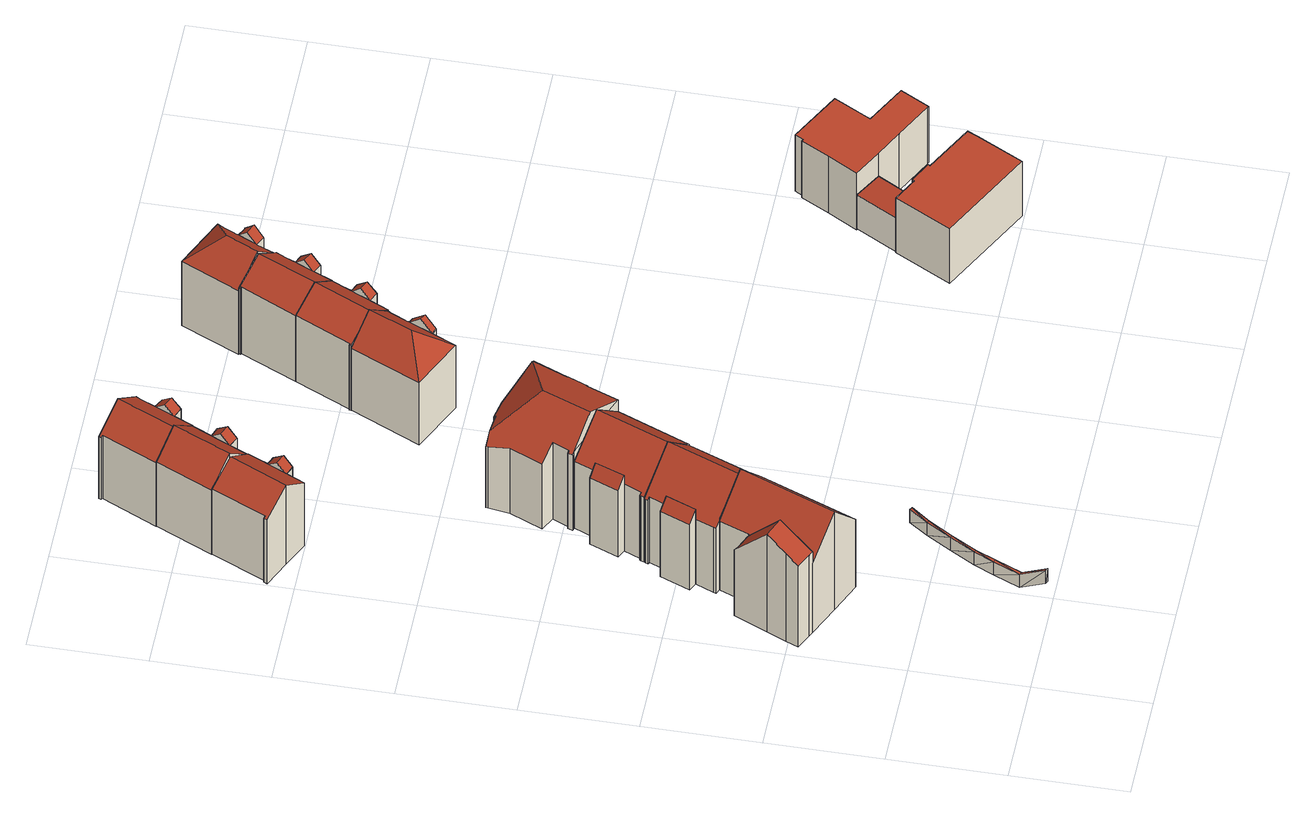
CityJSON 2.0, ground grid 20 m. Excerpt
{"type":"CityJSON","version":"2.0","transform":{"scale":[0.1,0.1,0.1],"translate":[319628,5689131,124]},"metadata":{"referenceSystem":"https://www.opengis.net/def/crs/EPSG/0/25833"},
"CityObjects":{
"building1":{"type":"Building","attributes":{"Gemeindeschluessel":14713000,"Geometrietyp2DReferenz":"3000","function":"31001_9998","roofType":"9999"},"children":["building1-1","building1-2"]},
"building1-1":{"type":"BuildingPart","attributes":{"Dachtyp_tdc":"tdcGableRoof","Dachneigung":49.03,"QualitaetDacherkennung":50,"Geometrietyp2DReferenz":"3000","roofType":"3100","measuredHeight":22.52},"parents":["building1"],"geometry":[{"type":"MultiSurface","lod":"2","boundaries":[[[0,1,2,3]],[[1,4,5,2]],[[4,6,7,5]],[[6,8,9,7]],[[8,10,11,9]],[[10,12,13,11]],[[14,0,3,15,16]],[[10,8,6,4]],[[4,1,0,14,17,18,12,10]],[[3,2,5,7,9,11,13,19,15]],[[14,16,17]],[[16,15,19,18,17]],[[18,19,13,12]]],"semantics":{"surfaces":[{"type":"WallSurface"},{"type":"RoofSurface"},{"type":"GroundSurface"},{"type":"ClosureSurface"}],"values":[0,0,0,0,0,0,0,1,1,2,0,3,3]}}]},
"building1-2":{"type":"BuildingPart","attributes":{"Dachtyp_tdc":"tdcGableRoof","Dachneigung":49.15,"QualitaetDacherkennung":52,"Geometrietyp2DReferenz":"3000","roofType":"3100","measuredHeight":22.58},"parents":["building1"],"geometry":[{"type":"MultiSurface","lod":"2","boundaries":[[[20,21,22,23]],[[21,24,25,22]],[[24,26,27,25]],[[26,28,29,27]],[[28,30,31,29]],[[30,16,15,31]],[[32,33,34,13,12]],[[33,20,23,34]],[[35,17,16,30,28,26,24]],[[24,21,20,33,32,35]],[[23,22,25,27,29,31,15,19,13,34]],[[18,17,35]],[[19,15,16,17,18]],[[32,12,18,35]],[[12,13,19,18]]],"semantics":{"surfaces":[{"type":"WallSurface"},{"type":"RoofSurface"},{"type":"GroundSurface"},{"type":"ClosureSurface"}],"values":[0,0,0,0,0,0,0,0,1,1,2,0,3,0,3]}}]},
"building2":{"type":"Building","attributes":{"Art":2000,"Stand_DGM":"2023","Stand_Basis-DLM":"2022","Gemeindeschluessel":"14713000","ObjektHoehe":3,"Stand_Laserscan":"2023","BodenHoehe":0,"Stand_3D-Stadtmodell":"2025","Geometrietyp2DReferenz":2000,"AbsoluteHoehe":0,"function":"51009_1700","roofType":"9999","measuredHeight":3},"geometry":[{"type":"MultiSurface","lod":"2","boundaries":[[[36,37,38]],[[39,36,38]],[[40,36,39]],[[41,40,39]],[[42,40,41]],[[43,44,45]],[[46,44,43]],[[47,46,43]],[[48,46,47]],[[49,48,47]],[[48,49,37]],[[38,37,49]],[[50,51,43]],[[50,43,45]],[[51,52,47]],[[51,47,43]],[[52,53,49]],[[52,49,47]],[[53,54,38]],[[53,38,49]],[[54,55,39]],[[54,39,38]],[[55,56,41]],[[55,41,39]],[[44,46,57]],[[44,57,58]],[[46,48,59]],[[46,59,57]],[[48,37,60]],[[48,60,59]],[[37,36,61]],[[37,61,60]],[[36,40,62]],[[36,62,61]],[[40,42,63]],[[40,63,62]],[[58,45,44]],[[56,63,42]],[[56,42,41]],[[58,50,45]],[[50,58,51]],[[51,58,57]],[[51,57,52]],[[52,57,59]],[[52,59,53]],[[53,59,60]],[[53,60,54]],[[54,60,61]],[[54,61,55]],[[55,61,62]],[[55,62,56]],[[56,62,63]]],"semantics":{"surfaces":[{"type":"RoofSurface"},{"type":"WallSurface"},{"type":"GroundSurface"}],"values":[0,0,0,0,0,0,0,0,0,0,0,0,1,1,1,1,1,1,1,1,1,1,1,1,1,1,1,1,1,1,1,1,1,1,1,1,1,1,1,1,2,2,2,2,2,2,2,2,2,2,2,2]}}]},
"building3":{"type":"Building","attributes":{"Gemeindeschluessel":14713000,"Geometrietyp2DReferenz":"3000","function":"31001_9998","roofType":"9999"},"children":["building3-1","building3-2"]},
"building3-1":{"type":"BuildingPart","attributes":{"Dachtyp_tdc":"tdcPolyFlatRoof","Dachneigung":50.06,"QualitaetDacherkennung":29,"Geometrietyp2DReferenz":"3000","roofType":"2100","measuredHeight":17.12},"parents":["building3"],"geometry":[{"type":"MultiSurface","lod":"2","boundaries":[[[64,65,66,67]],[[65,68,66]],[[69,70,71,72,73]],[[70,74,75,71]],[[74,64,67,75]],[[74,70,69,65,64]],[[67,66,72,71,75]],[[73,68,65,69]],[[73,72,66,68]]],"semantics":{"surfaces":[{"type":"WallSurface"},{"type":"RoofSurface"},{"type":"GroundSurface"},{"type":"ClosureSurface"}],"values":[0,0,0,0,0,1,2,0,3]}}]},
"building3-2":{"type":"BuildingPart","attributes":{"Dachtyp_tdc":"tdcGableRoof","Dachneigung":43.82,"QualitaetDacherkennung":61,"Geometrietyp2DReferenz":"3000","roofType":"3100","measuredHeight":21.56},"parents":["building3"],"geometry":[{"type":"MultiSurface","lod":"2","boundaries":[[[76,77,78,79]],[[77,80,71,78]],[[80,73,72,71]],[[68,81,82,66]],[[81,83,84,82]],[[83,85,86,84]],[[85,87,88,86]],[[87,89,90,88]],[[89,91,92,90]],[[91,93,94,92]],[[93,95,96,94]],[[95,97,98,96]],[[97,99,100,98]],[[99,76,79,100]],[[95,93,91,89]],[[89,87,85,83,81,68,73,80,77,76,99,97,95]],[[79,78,71,72,66,82,84,86,88,90,92,94,96,98,100]],[[66,72,73,68]]],"semantics":{"surfaces":[{"type":"WallSurface"},{"type":"RoofSurface"},{"type":"GroundSurface"},{"type":"ClosureSurface"}],"values":[0,0,0,0,0,0,0,0,0,0,0,0,0,0,1,1,2,3]}}]},
"building4":{"type":"Building","attributes":{"Gemeindeschluessel":14713000,"Geometrietyp2DReferenz":"3000","function":"31001_9998","roofType":"9999"},"children":["building4-1","building4-2"]},
"building4-1":{"type":"BuildingPart","attributes":{"Dachtyp_tdc":"tdcGableRoof","Dachneigung":43.06,"QualitaetDacherkennung":47,"Geometrietyp2DReferenz":"3000","roofType":"3100","measuredHeight":21.58},"parents":["building4"],"geometry":[{"type":"MultiSurface","lod":"2","boundaries":[[[101,102,88,103]],[[102,104,105,88]],[[104,106,107,105]],[[106,108,109,107]],[[108,110,111,109]],[[112,113,114,115]],[[113,116,117,114]],[[116,118,119,117]],[[118,120,92,119]],[[120,101,103,92]],[[116,113,112,110,108,106,104,102,101]],[[101,120,118,116]],[[103,88,105,107,109,111,115,114,117,119,92]],[[115,111,110,112]]],"semantics":{"surfaces":[{"type":"WallSurface"},{"type":"RoofSurface"},{"type":"GroundSurface"},{"type":"ClosureSurface"}],"values":[0,0,0,0,0,0,0,0,0,0,1,1,2,3]}}]},
"building4-2":{"type":"BuildingPart","attributes":{"Dachtyp_tdc":"tdcPolyFlatRoof","Dachneigung":52.08,"QualitaetDacherkennung":30,"Geometrietyp2DReferenz":"3000","roofType":"2100","measuredHeight":17.34},"parents":["building4"],"geometry":[{"type":"MultiSurface","lod":"2","boundaries":[[[121,122,112,115,123]],[[124,125,126,111,110]],[[125,121,123,126]],[[125,124,122,121]],[[123,115,111,126]],[[110,112,122,124]],[[110,111,115,112]]],"semantics":{"surfaces":[{"type":"WallSurface"},{"type":"RoofSurface"},{"type":"GroundSurface"},{"type":"ClosureSurface"}],"values":[0,0,0,1,2,0,3]}}]},
"building5":{"type":"Building","attributes":{"Gemeindeschluessel":14713000,"Geometrietyp2DReferenz":"3000","function":"31001_9998","roofType":"9999"},"children":["building5-1","building5-2"]},
"building5-1":{"type":"BuildingPart","attributes":{"Dachtyp_tdc":"tdcGableRoof","Dachneigung":40.83,"QualitaetDacherkennung":45,"Geometrietyp2DReferenz":"3000","roofType":"3100","measuredHeight":15.91},"parents":["building5"],"geometry":[{"type":"MultiSurface","lod":"2","boundaries":[[[127,128,129,130]],[[128,131,132,129]],[[131,133,134,132]],[[133,135,136,134]],[[137,127,130,138]],[[127,137,139,140,141,142]],[[143,144,141,140,145,146]],[[133,143,146,135]],[[131,144,143,133]],[[128,142,141,144,131]],[[127,142,128]],[[130,129,132,134,136,138]],[[138,136,135,137]],[[145,140,139]],[[135,146,145,139,137]]],"semantics":{"surfaces":[{"type":"WallSurface"},{"type":"RoofSurface"},{"type":"GroundSurface"},{"type":"ClosureSurface"}],"values":[0,0,0,0,0,1,1,0,0,0,0,2,3,0,3]}}]},
"building5-2":{"type":"BuildingPart","attributes":{"Dachtyp_tdc":"tdcGableRoof","Dachneigung":36.1,"QualitaetDacherkennung":60,"Geometrietyp2DReferenz":"3000","roofType":"3100","measuredHeight":18.18},"parents":["building5"],"geometry":[{"type":"MultiSurface","lod":"2","boundaries":[[[147,148,130,149]],[[148,150,137,138,130]],[[151,152,134,136,135,146]],[[152,153,154,134]],[[153,155,156,154]],[[155,157,158,156]],[[157,159,160,158]],[[159,161,162,160]],[[161,163,164,162]],[[163,165,166,164]],[[165,167,168,166]],[[167,169,170,168]],[[169,147,149,170]],[[165,163,161,159,157,155]],[[155,153,152,151,145,139,150,148,147,169,167,165]],[[149,130,138,136,134,154,156,158,160,162,164,166,168,170]],[[146,145,151]],[[139,137,150]],[[135,136,138,137]],[[146,135,137,139,145]]],"semantics":{"surfaces":[{"type":"WallSurface"},{"type":"RoofSurface"},{"type":"GroundSurface"},{"type":"ClosureSurface"}],"values":[0,0,0,0,0,0,0,0,0,0,0,0,0,1,1,2,0,0,3,3]}}]},
"building6":{"type":"Building","attributes":{"Gemeindeschluessel":14713000,"Geometrietyp2DReferenz":"3000","function":"31001_9998","roofType":"9999"},"children":["building6-1","building6-2"]},
"building6-1":{"type":"BuildingPart","attributes":{"Dachtyp_tdc":"tdcGableRoof","Dachneigung":42.15,"QualitaetDacherkennung":66,"Geometrietyp2DReferenz":"3000","roofType":"3100","measuredHeight":19.07},"parents":["building6"],"geometry":[{"type":"MultiSurface","lod":"2","boundaries":[[[171,172,173]],[[174,175,176]],[[176,177,178,174]],[[177,179,180,178]],[[179,181,182,180]],[[181,183,184,182]],[[183,185,186,184]],[[185,187,188,186]],[[187,189,190,188]],[[189,171,173,190]],[[185,183,181,179]],[[179,177,176,191,192,171,189,187,185]],[[173,174,178,180,182,184,186,188,190]],[[192,172,171]],[[175,174,173,172]],[[176,175,172,192,191]]],"semantics":{"surfaces":[{"type":"WallSurface"},{"type":"RoofSurface"},{"type":"GroundSurface"},{"type":"ClosureSurface"}],"values":[0,0,0,0,0,0,0,0,0,0,1,1,2,0,3,3]}}]},
"building6-2":{"type":"BuildingPart","attributes":{"Dachtyp_tdc":"tdcGableRoof","Dachneigung":40.53,"QualitaetDacherkennung":41,"Geometrietyp2DReferenz":"3000","roofType":"3100","measuredHeight":16},"parents":["building6"],"geometry":[{"type":"MultiSurface","lod":"2","boundaries":[[[172,193,194,173]],[[193,195,196,194]],[[195,175,174,196]],[[172,192,197,198,193]],[[195,198,197,191,176]],[[195,176,175]],[[193,198,195]],[[194,196,174,173]],[[173,174,175,172]],[[191,197,192]],[[175,176,191,192,172]]],"semantics":{"surfaces":[{"type":"WallSurface"},{"type":"RoofSurface"},{"type":"GroundSurface"},{"type":"ClosureSurface"}],"values":[0,0,0,1,1,0,0,2,3,0,3]}}]},
"building7":{"type":"Building","attributes":{"Dachtyp_tdc":"tdcFreeFormRoof","Gemeindeschluessel":14713000,"Dachneigung":28.9,"QualitaetDacherkennung":28,"Geometrietyp2DReferenz":"3000","function":"31001_9998","roofType":"5000","measuredHeight":22.77},"geometry":[{"type":"MultiSurface","lod":"2","boundaries":[[[199,200,201,202]],[[200,203,204,201]],[[203,205,206,204]],[[205,207,208,206]],[[207,209,210,208]],[[209,211,212,210]],[[211,213,214,212]],[[213,215,216,214]],[[215,217,218,216]],[[217,219,220,218]],[[219,221,222,220]],[[221,223,224,222]],[[223,225,226,224]],[[225,227,228,226]],[[227,229,230,228]],[[229,231,232,230]],[[231,233,234,232]],[[233,199,202,234]],[[235,236,219,217,215,237]],[[238,235,237,213,211,209,207,205,203,200,199,233]],[[223,221,236,235,238,231,229,227,225]],[[215,213,237]],[[221,219,236]],[[233,231,238]],[[202,201,204,206,208,210,212,214,216,218,220,222,224,226,228,230,232,234]]],"semantics":{"surfaces":[{"type":"WallSurface"},{"type":"RoofSurface"},{"type":"GroundSurface"}],"values":[0,0,0,0,0,0,0,0,0,0,0,0,0,0,0,0,0,0,1,1,1,0,0,0,2]}}]},
"building8":{"type":"Building","attributes":{"Gemeindeschluessel":14713000,"Geometrietyp2DReferenz":"3000","function":"31001_9998","roofType":"9999"},"children":["building8-1","building8-2"]},
"building8-1":{"type":"BuildingPart","attributes":{"Dachtyp_tdc":"tdcGableRoof","Dachneigung":39.62,"QualitaetDacherkennung":45,"Geometrietyp2DReferenz":"3000","roofType":"3100","measuredHeight":16.13},"parents":["building8"],"geometry":[{"type":"MultiSurface","lod":"2","boundaries":[[[239,240,241,242]],[[240,243,244,241]],[[245,239,242,246]],[[245,247,248,249,239]],[[250,249,248,251,243]],[[240,250,243]],[[239,249,250,240]],[[242,241,244,246]],[[246,244,243,245]],[[251,248,247]],[[243,251,247,245]]],"semantics":{"surfaces":[{"type":"WallSurface"},{"type":"RoofSurface"},{"type":"GroundSurface"},{"type":"ClosureSurface"}],"values":[0,0,0,1,1,0,0,2,3,0,3]}}]},
"building8-2":{"type":"BuildingPart","attributes":{"Dachtyp_tdc":"tdcGableRoof","Dachneigung":38.31,"QualitaetDacherkennung":60,"Geometrietyp2DReferenz":"3000","roofType":"3100","measuredHeight":18.55},"parents":["building8"],"geometry":[{"type":"MultiSurface","lod":"2","boundaries":[[[252,253,254,255]],[[253,256,257,254]],[[256,258,259,257]],[[258,260,261,259]],[[260,262,246,261]],[[262,245,246]],[[263,264,265,244,243]],[[264,266,267,265]],[[266,268,269,267]],[[268,270,271,269]],[[270,252,255,271]],[[266,264,263,251,247,262,260,258,256]],[[256,253,252,270,268,266]],[[255,254,257,259,261,246,244,265,267,269,271]],[[243,251,263]],[[247,245,262]],[[243,244,246,245]],[[243,245,247,251]]],"semantics":{"surfaces":[{"type":"WallSurface"},{"type":"RoofSurface"},{"type":"GroundSurface"},{"type":"ClosureSurface"}],"values":[0,0,0,0,0,0,0,0,0,0,0,1,1,2,0,0,3,3]}}]},
"building9":{"type":"Building","attributes":{"Gemeindeschluessel":14713000,"Geometrietyp2DReferenz":"3000","function":"31001_9998","roofType":"9999"},"children":["building9-1","building9-2"]},
"building9-1":{"type":"BuildingPart","attributes":{"Dachtyp_tdc":"tdcHipAndGableRoof","Dachneigung":43.67,"QualitaetDacherkennung":59,"Geometrietyp2DReferenz":"3000","roofType":"5000","measuredHeight":19.17},"parents":["building9"],"geometry":[{"type":"MultiSurface","lod":"2","boundaries":[[[272,273,274,275]],[[273,276,277,274]],[[276,278,279,277]],[[278,280,281,279]],[[280,282,283,281]],[[282,284,285,283]],[[286,287,288]],[[286,289,290,287]],[[289,291,292,290]],[[291,293,294,292]],[[293,295,296,294]],[[295,272,275,296]],[[291,289,297]],[[289,286,298,284,282,280,278,276,273,272,295,297]],[[295,293,291,297]],[[275,274,277,279,281,283,287,290,292,294,296]],[[298,285,284]],[[288,287,283,285]],[[286,288,285,298]]],"semantics":{"surfaces":[{"type":"WallSurface"},{"type":"RoofSurface"},{"type":"GroundSurface"},{"type":"ClosureSurface"}],"values":[0,0,0,0,0,0,0,0,0,0,0,0,1,1,1,2,0,3,3]}}]},
"building9-2":{"type":"BuildingPart","attributes":{"Dachtyp_tdc":"tdcGableRoof","Dachneigung":43.47,"QualitaetDacherkennung":43,"Geometrietyp2DReferenz":"3000","roofType":"3100","measuredHeight":16.57},"parents":["building9"],"geometry":[{"type":"MultiSurface","lod":"2","boundaries":[[[285,299,300,283]],[[299,301,302,300]],[[301,288,287,302]],[[285,298,303,304,299]],[[305,304,303,286]],[[301,305,286,288]],[[299,304,305,301]],[[300,302,287,283]],[[283,287,288,285]],[[286,303,298]],[[288,286,298,285]]],"semantics":{"surfaces":[{"type":"WallSurface"},{"type":"RoofSurface"},{"type":"GroundSurface"},{"type":"ClosureSurface"}],"values":[0,0,0,1,1,0,0,2,3,0,3]}}]},
"building10":{"type":"Building","attributes":{"Gemeindeschluessel":14713000,"Geometrietyp2DReferenz":"3000","function":"31001_9998","roofType":"9999"},"children":["building10-1","building10-2"]},
"building10-1":{"type":"BuildingPart","attributes":{"Dachtyp_tdc":"tdcGableRoof","Dachneigung":44.19,"QualitaetDacherkennung":45,"Geometrietyp2DReferenz":"3000","roofType":"3100","measuredHeight":16.26},"parents":["building10"],"geometry":[{"type":"MultiSurface","lod":"2","boundaries":[[[306,307,308,309]],[[307,310,311,308]],[[307,306,312]],[[306,313,314,315,316,312]],[[310,307,312,316,317]],[[318,319,309,308,311]],[[306,309,319,313]],[[313,319,318,314]],[[314,318,311,310]],[[317,316,315]],[[310,317,315,314]]],"semantics":{"surfaces":[{"type":"WallSurface"},{"type":"RoofSurface"},{"type":"GroundSurface"},{"type":"ClosureSurface"}],"values":[0,0,0,1,1,2,0,3,3,0,3]}}]},
"building10-2":{"type":"BuildingPart","attributes":{"Dachtyp_tdc":"tdcGableRoof","Dachneigung":31.8,"QualitaetDacherkennung":58,"Geometrietyp2DReferenz":"3000","roofType":"3100","measuredHeight":18.45},"parents":["building10"],"geometry":[{"type":"MultiSurface","lod":"2","boundaries":[[[320,321,322,323]],[[321,324,325,322]],[[324,326,327,325]],[[326,328,329,327]],[[328,330,331,329]],[[330,332,319,331]],[[332,333,314,318,319]],[[334,311,310]],[[334,335,336,311]],[[335,337,338,336]],[[337,339,340,338]],[[339,341,342,340]],[[341,320,323,342]],[[337,335,334,317,315,333,332,330,328,326,324]],[[324,321,320,341,339,337]],[[323,322,325,327,329,331,319,318,311,336,338,340,342]],[[334,310,317]],[[315,314,333]],[[310,311,318,314]],[[310,314,315,317]]],"semantics":{"surfaces":[{"type":"WallSurface"},{"type":"RoofSurface"},{"type":"GroundSurface"},{"type":"ClosureSurface"}],"values":[0,0,0,0,0,0,0,0,0,0,0,0,0,1,1,2,0,0,3,3]}}]},
"building11":{"type":"Building","attributes":{"Gemeindeschluessel":14713000,"Geometrietyp2DReferenz":"3000","function":"31001_9998","roofType":"9999"},"children":["building11-1","building11-2"]},
"building11-1":{"type":"BuildingPart","attributes":{"Dachtyp_tdc":"tdcGableRoof","Dachneigung":43.79,"QualitaetDacherkennung":46,"Geometrietyp2DReferenz":"3000","roofType":"3100","measuredHeight":16.36},"parents":["building11"],"geometry":[{"type":"MultiSurface","lod":"2","boundaries":[[[343,344,345,346]],[[344,347,348,345]],[[347,349,350,348]],[[347,344,351]],[[344,343,352,353,351]],[[349,347,351,353,354]],[[346,345,348,350]],[[343,346,350,349]],[[354,353,352]],[[349,354,352,343]]],"semantics":{"surfaces":[{"type":"WallSurface"},{"type":"RoofSurface"},{"type":"GroundSurface"},{"type":"ClosureSurface"}],"values":[0,0,0,0,1,1,2,3,0,3]}}]},
"building11-2":{"type":"BuildingPart","attributes":{"Dachtyp_tdc":"tdcGableRoof","Dachneigung":32.84,"QualitaetDacherkennung":60,"Geometrietyp2DReferenz":"3000","roofType":"3100","measuredHeight":18.59},"parents":["building11"],"geometry":[{"type":"MultiSurface","lod":"2","boundaries":[[[355,356,357,358]],[[356,359,360,357]],[[359,361,362,360]],[[361,363,364,362]],[[363,365,366,364]],[[365,367,346,366]],[[367,343,346]],[[368,350,349]],[[368,369,370,350]],[[369,371,372,370]],[[371,373,374,372]],[[373,375,376,374]],[[375,355,358,376]],[[371,369,368,354,352,367,365,363,361,359]],[[359,356,355,375,373,371]],[[358,357,360,362,364,366,346,350,370,372,374,376]],[[368,349,354]],[[352,343,367]],[[349,350,346,343]],[[349,343,352,354]]],"semantics":{"surfaces":[{"type":"WallSurface"},{"type":"RoofSurface"},{"type":"GroundSurface"},{"type":"ClosureSurface"}],"values":[0,0,0,0,0,0,0,0,0,0,0,0,0,1,1,2,0,0,3,3]}}]},
"building12":{"type":"Building","attributes":{"Gemeindeschluessel":14713000,"Geometrietyp2DReferenz":"3000","function":"31001_9998","roofType":"9999"},"children":["building12-1","building12-2"]},
"building12-1":{"type":"BuildingPart","attributes":{"Dachtyp_tdc":"tdcGableRoof","Dachneigung":44.26,"QualitaetDacherkennung":45,"Geometrietyp2DReferenz":"3000","roofType":"3100","measuredHeight":16.52},"parents":["building12"],"geometry":[{"type":"MultiSurface","lod":"2","boundaries":[[[377,378,379,380]],[[378,381,382,379]],[[381,383,384,382]],[[383,385,386,384]],[[387,388,389,381,378,377]],[[385,383,389,388,390]],[[381,389,383]],[[379,382,384,386,380]],[[377,380,386,385]],[[390,388,387]],[[385,390,387,377]]],"semantics":{"surfaces":[{"type":"WallSurface"},{"type":"RoofSurface"},{"type":"GroundSurface"},{"type":"ClosureSurface"}],"values":[0,0,0,0,1,1,0,2,3,0,3]}}]},
"building12-2":{"type":"BuildingPart","attributes":{"Dachtyp_tdc":"tdcHipAndGableRoof","Dachneigung":43.2,"QualitaetDacherkennung":64,"Geometrietyp2DReferenz":"3000","roofType":"5000","measuredHeight":19.51},"parents":["building12"],"geometry":[{"type":"MultiSurface","lod":"2","boundaries":[[[391,392,393,386,385]],[[392,394,395,393]],[[394,396,397,395]],[[396,398,399,397]],[[398,400,401,399]],[[400,402,403,401]],[[402,404,405,403]],[[404,406,407,405]],[[406,408,409,407]],[[408,410,377,380,409]],[[404,402,411]],[[402,400,398,411]],[[398,396,394,392,391,412,390,387,413,410,408,406,404,411]],[[380,386,393,395,397,399,401,403,405,407,409]],[[377,410,413]],[[385,390,412]],[[387,377,413]],[[385,386,380,377]],[[385,377,387,390]],[[391,385,412]]],"semantics":{"surfaces":[{"type":"WallSurface"},{"type":"RoofSurface"},{"type":"GroundSurface"},{"type":"ClosureSurface"}],"values":[0,0,0,0,0,0,0,0,0,0,1,1,1,2,0,0,0,3,3,0]}}]},
"building13":{"type":"Building","attributes":{"Dachtyp_tdc":"tdcPolyFlatRoof","Gemeindeschluessel":14713000,"Dachneigung":0,"QualitaetDacherkennung":44,"Geometrietyp2DReferenz":"3000","function":"31001_2000","roofType":"1000","measuredHeight":12.59},"geometry":[{"type":"MultiSurface","lod":"2","boundaries":[[[414,415,416,417]],[[415,418,419,416]],[[418,420,421,419]],[[420,422,423,421]],[[422,424,425,423]],[[424,426,427,425]],[[426,428,429,427]],[[428,430,431,429]],[[430,432,433,431]],[[432,414,417,433]],[[432,430,428,426,424,422,420,418,415,414]],[[417,416,419,421,423,425,427,429,431,433]]],"semantics":{"surfaces":[{"type":"WallSurface"},{"type":"RoofSurface"},{"type":"GroundSurface"}],"values":[0,0,0,0,0,0,0,0,0,0,1,2]}}]},
"building14":{"type":"Building","attributes":{"Dachtyp_tdc":"tdcPolyFlatRoof","Gemeindeschluessel":14713000,"Dachneigung":4.89,"QualitaetDacherkennung":61,"Geometrietyp2DReferenz":"3000","function":"31001_2000","roofType":"2100","measuredHeight":7.89},"geometry":[{"type":"MultiSurface","lod":"2","boundaries":[[[434,435,436,437]],[[435,438,439,436]],[[438,440,441,439]],[[440,442,443,441]],[[442,444,445,443]],[[444,434,437,445]],[[444,442,440,438,435,434]],[[437,436,439,441,443,445]]],"semantics":{"surfaces":[{"type":"WallSurface"},{"type":"RoofSurface"},{"type":"GroundSurface"}],"values":[0,0,0,0,0,0,1,2]}}]},
"building15":{"type":"Building","attributes":{"Dachtyp_tdc":"tdcPolyFlatRoof","Gemeindeschluessel":14713000,"Dachneigung":0,"QualitaetDacherkennung":100,"Geometrietyp2DReferenz":"3000","function":"31001_2000","roofType":"1000","measuredHeight":12.96},"geometry":[{"type":"MultiSurface","lod":"2","boundaries":[[[446,447,448,449]],[[447,450,451,448]],[[450,452,453,451]],[[452,454,455,453]],[[454,456,457,455]],[[456,458,459,457]],[[458,460,461,459]],[[460,462,463,461]],[[462,464,465,463]],[[464,466,467,465]],[[466,468,469,467]],[[468,446,449,469]],[[468,466,464,462,460,458,456,454,452,450,447,446]],[[449,448,451,453,455,457,459,461,463,465,467,469]]],"semantics":{"surfaces":[{"type":"WallSurface"},{"type":"RoofSurface"},{"type":"GroundSurface"}],"values":[0,0,0,0,0,0,0,0,0,0,0,0,1,2]}}]}
},
"vertices":[
[113,528,177],[115,528,179],[115,528,18],[113,528,18],[171,505,243],[171,505,18],[227,482,173],[227,482,18],[159,315,174],[159,315,18],[104,339,243],[104,339,18],[47,364,177],[47,364,18],[93,478,177],[93,478,18],[93,478,173],[92,474,177],[70,421,177],[70,421,18],
[11,381,204],[20,402,220],[20,402,18],[11,381,18],[35,436,244],[35,436,18],[62,495,169],[62,495,18],[68,492,168],[68,492,18],[66,489,173],[66,489,18],[47,364,204],[39,368,204],[39,368,18],[70,421,244],
[268,180,47],[243,137,47],[272,178,47],[298,221,47],[294,223,47],[317,252,52],[312,255,52],[212,54,47],[187,10,85],[192,8,85],[207,56,47],[232,100,47],[227,102,47],[247,135,47],[192,8,55],[212,54,17],[232,100,17],[247,135,17],[272,178,17],[298,221,17],[317,252,22],[207,56,17],[187,10,55],[227,102,17],[243,137,17],[268,180,17],[294,223,17],[312,255,22],
[124,627,170],[140,620,190],[140,620,19],[124,627,19],[140,620,170],[119,568,190],[118,568,190],[118,568,19],[119,568,19],[119,568,170],[103,575,170],[103,575,19],
[104,532,169],[105,536,169],[105,536,19],[104,532,19],[118,568,169],[152,650,170],[152,650,19],[148,651,166],[148,651,19],[150,655,166],[150,655,19],[151,658,166],[151,658,19],[217,632,235],[217,632,19],[277,608,170],[277,608,19],[227,482,170],[227,482,19],[167,506,235],[167,506,19],[115,528,181],[115,528,19],[113,528,179],[113,528,19],
[216,632,235],[151,658,169],[216,632,19],[153,663,169],[153,663,19],[154,666,169],[154,666,19],[157,664,173],[157,664,19],[170,694,173],[170,694,19],[190,745,173],[205,782,173],[205,782,19],[190,745,19],[267,757,235],[267,757,19],[328,733,172],[328,733,19],[277,608,172],
[175,751,171],[190,745,192],[175,751,19],[170,694,193],[155,701,171],[155,701,19],
[128,1269,152],[145,1261,152],[145,1261,10],[128,1269,10],[129,1227,152],[129,1227,10],[111,1234,152],[111,1234,10],[111,1235,152],[111,1235,10],[127,1269,152],[127,1269,10],[126,1265,156],[119,1251,169],[137,1243,169],[145,1261,153],[111,1234,153],[129,1227,154],[113,1237,156],[111,1235,153],
[135,1284,156],[128,1269,156],[135,1284,10],[127,1269,156],[111,1235,156],[111,1234,156],[96,1202,156],[96,1202,10],[51,1223,192],[51,1223,10],[2,1245,158],[2,1245,10],[5,1251,157],[5,1251,10],[8,1249,160],[8,1249,10],[52,1344,160],[52,1344,10],[98,1323,192],[98,1323,10],[143,1302,156],[143,1302,10],[139,1293,156],[139,1293,10],
[174,1368,154],[174,1368,153],[174,1368,9],[158,1334,9],[158,1334,153],[158,1334,154],[143,1302,154],[143,1302,9],[97,1323,200],[97,1323,9],[52,1344,156],[52,1344,9],[98,1443,156],[98,1443,9],[143,1423,200],[143,1423,9],[190,1401,154],[190,1401,9],[186,1394,154],[186,1394,9],[158,1335,154],[173,1367,154],
[192,1361,153],[192,1361,9],[176,1326,153],[176,1326,9],[166,1351,169],[184,1343,169],
[201,784,192],[204,792,191],[204,792,18],[201,784,18],[207,791,195],[207,791,18],[220,820,195],[220,820,18],[195,832,167],[195,832,18],[220,889,168],[220,889,18],[225,926,159],[225,926,18],[225,930,158],[225,930,18],[278,923,177],[278,923,18],[279,927,173],[279,927,18],[309,919,177],[309,919,18],[388,882,199],[388,882,18],[363,822,199],[363,822,18],[365,821,198],[365,821,18],[351,787,198],[351,787,18],[349,788,199],[349,788,18],[328,733,199],[328,733,18],[205,782,196],[205,782,18],[283,848,245],[385,884,201],[244,927,177],[250,764,245],
[239,1460,153],[223,1426,153],[223,1426,8],[239,1460,8],[205,1434,153],[205,1434,8],[221,1469,153],[221,1469,8],[220,1466,155],[213,1451,169],[231,1443,169],[223,1426,154],[206,1436,155],
[140,1541,151],[142,1545,151],[142,1545,8],[140,1541,8],[191,1523,193],[191,1523,8],[237,1502,155],[237,1502,8],[232,1493,155],[232,1493,8],[221,1469,155],[205,1434,155],[190,1401,155],[190,1401,8],[144,1422,193],[144,1422,8],[98,1443,154],[98,1443,8],[143,1539,154],[143,1539,8],
[495,1139,157],[494,1137,157],[494,1137,15],[495,1139,15],[492,1138,160],[492,1138,15],[489,1133,160],[489,1133,15],[485,1124,160],[485,1124,15],[475,1102,159],[475,1102,15],[475,1102,160],[475,1102,157],[456,1060,160],[456,1060,15],[456,1060,157],[437,1018,160],[437,1018,15],[346,1061,158],[346,1061,15],[402,1182,158],[402,1182,15],[447,1161,206],[447,1161,15],[413,1085,206],[474,1100,160],
[486,1097,157],[486,1097,15],[467,1055,157],[467,1055,15],[465,1080,180],[476,1075,180],[467,1055,160],
[544,1198,157],[528,1163,159],[528,1163,14],[544,1198,14],[510,1171,159],[510,1171,14],[535,1180,176],[527,1206,157],[526,1206,157],[525,1203,160],[518,1188,176],[511,1172,160],[526,1206,14],[527,1206,14],
[404,1184,166],[450,1281,166],[450,1281,14],[404,1184,14],[498,1259,198],[498,1259,14],[542,1239,160],[542,1239,14],[538,1230,160],[538,1230,14],[534,1222,160],[534,1222,14],[527,1206,160],[526,1206,160],[510,1171,160],[495,1139,160],[495,1139,14],[451,1159,198],[451,1159,14],[402,1182,164],[402,1182,14],[403,1185,164],[403,1185,14],
[572,1306,157],[589,1298,158],[589,1298,13],[572,1306,13],[573,1263,159],[573,1263,13],[556,1271,159],[556,1271,13],[581,1280,176],[571,1303,161],[564,1288,176],[557,1273,161],
[494,1379,164],[495,1382,164],[495,1382,13],[494,1379,13],[543,1359,199],[543,1359,13],[587,1338,161],[587,1338,13],[583,1330,161],[583,1330,13],[578,1320,161],[578,1320,13],[572,1306,161],[556,1271,161],[542,1239,161],[542,1239,13],[497,1259,199],[497,1259,13],[450,1281,165],[450,1281,13],[496,1378,166],[496,1378,13],
[616,1406,158],[632,1398,158],[632,1398,11],[616,1406,11],[634,1398,158],[634,1398,11],[618,1364,158],[618,1364,11],[600,1372,158],[600,1372,11],[615,1404,160],[608,1389,176],[626,1381,176],[601,1373,160],
[600,1372,159],[586,1341,160],[586,1341,11],[588,1340,157],[588,1340,11],[587,1338,158],[587,1338,11],[541,1360,206],[541,1360,11],[495,1382,158],[495,1382,11],[542,1484,158],[542,1484,11],[633,1442,160],[633,1442,11],[627,1430,159],[627,1430,11],[622,1418,159],[622,1418,11],[616,1406,159],[567,1415,206],[600,1372,160],[616,1406,160],
[947,363,153],[977,348,153],[977,348,27],[947,363,27],[975,344,153],[975,344,27],[1061,299,153],[1061,299,27],[1053,282,153],[1053,282,27],[1011,201,153],[1011,201,27],[842,288,153],[842,288,27],[894,385,153],[894,385,27],[937,363,153],[937,363,27],[939,367,153],[939,367,27],
[933,456,107],[984,430,103],[984,430,29],[933,456,29],[947,363,103],[947,363,29],[939,367,103],[939,367,29],[937,363,103],[937,363,29],[894,385,107],[894,385,29],
[1000,569,156],[1091,521,156],[1091,521,26],[1000,569,26],[1057,457,156],[1057,457,26],[1128,420,156],[1128,420,26],[1101,370,156],[1101,370,26],[1099,371,156],[1099,371,26],[1032,405,156],[1032,405,26],[984,430,156],[984,430,26],[933,456,156],[933,456,26],[962,507,156],[962,507,26],[988,556,156],[988,556,26],[992,554,156],[992,554,26]
]}
